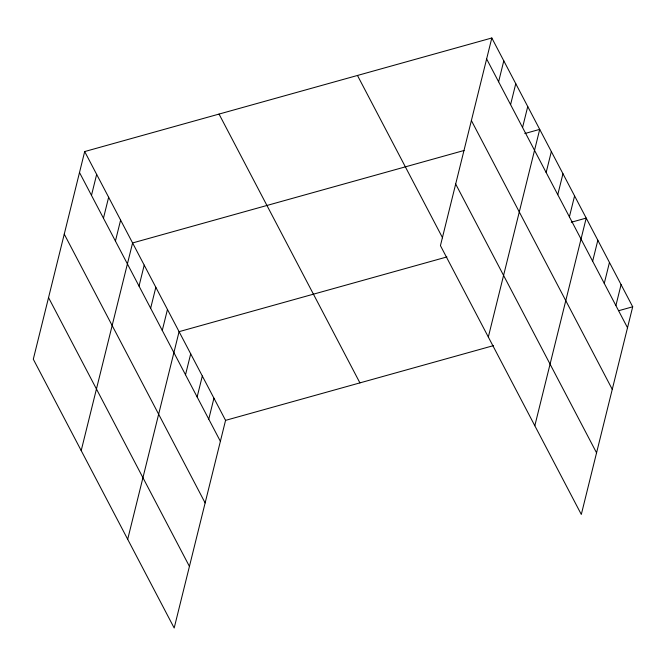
<?xml version="1.0" encoding="UTF-8"?>
<svg xmlns="http://www.w3.org/2000/svg" width="666" height="666" viewBox="0 0 666 666"><rect width="100%" height="100%" fill="white"/><g stroke="black" fill="none" stroke-linecap="round" stroke-linejoin="round"><path stroke-width="1" d="M84.69 151.557L33.3 359.207L174.184 628.013L225.566 420.363L84.69 151.557L491.816 37.987L632.7 306.793L581.31 514.443L440.434 245.637L491.816 37.987M91.475 195.363L96.662 174.4M103.455 218.215L108.641 197.253M115.426 241.059L120.613 220.105M81.202 450.599L132.592 242.948L464.085 150.474M139.028 286.089L144.214 265.126M150.649 308.258L155.836 287.304M162.271 330.436L167.457 309.482M127.689 539.31L179.079 331.66L446.911 256.943M185.514 374.791L190.701 353.829M197.136 396.969L202.322 376.007M208.758 419.147L213.944 398.185M498.609 81.793L503.796 60.831M510.581 104.645L515.767 83.683M522.56 127.489L527.747 106.527M488.328 337.029L539.718 129.379L524.791 133.541M546.153 172.511L551.34 151.557M557.775 194.688L562.961 173.734M569.397 216.866L574.583 195.912M534.823 425.74L586.213 218.082L571.278 222.253M592.648 261.222L597.835 240.26M604.27 283.4L609.457 262.437M615.892 305.577L621.078 284.615M225.566 420.363L493.406 345.646M618.764 310.681L632.7 306.793M486.63 58.941L627.514 327.747M471.386 120.554L612.27 389.36M455.677 184.032L596.561 452.838M357.467 75.466L442.557 237.82M219.039 114.077L359.923 382.883M79.504 172.519L220.379 441.317M64.252 234.124L205.136 502.93M48.543 297.602L189.427 566.408"/></g></svg>
